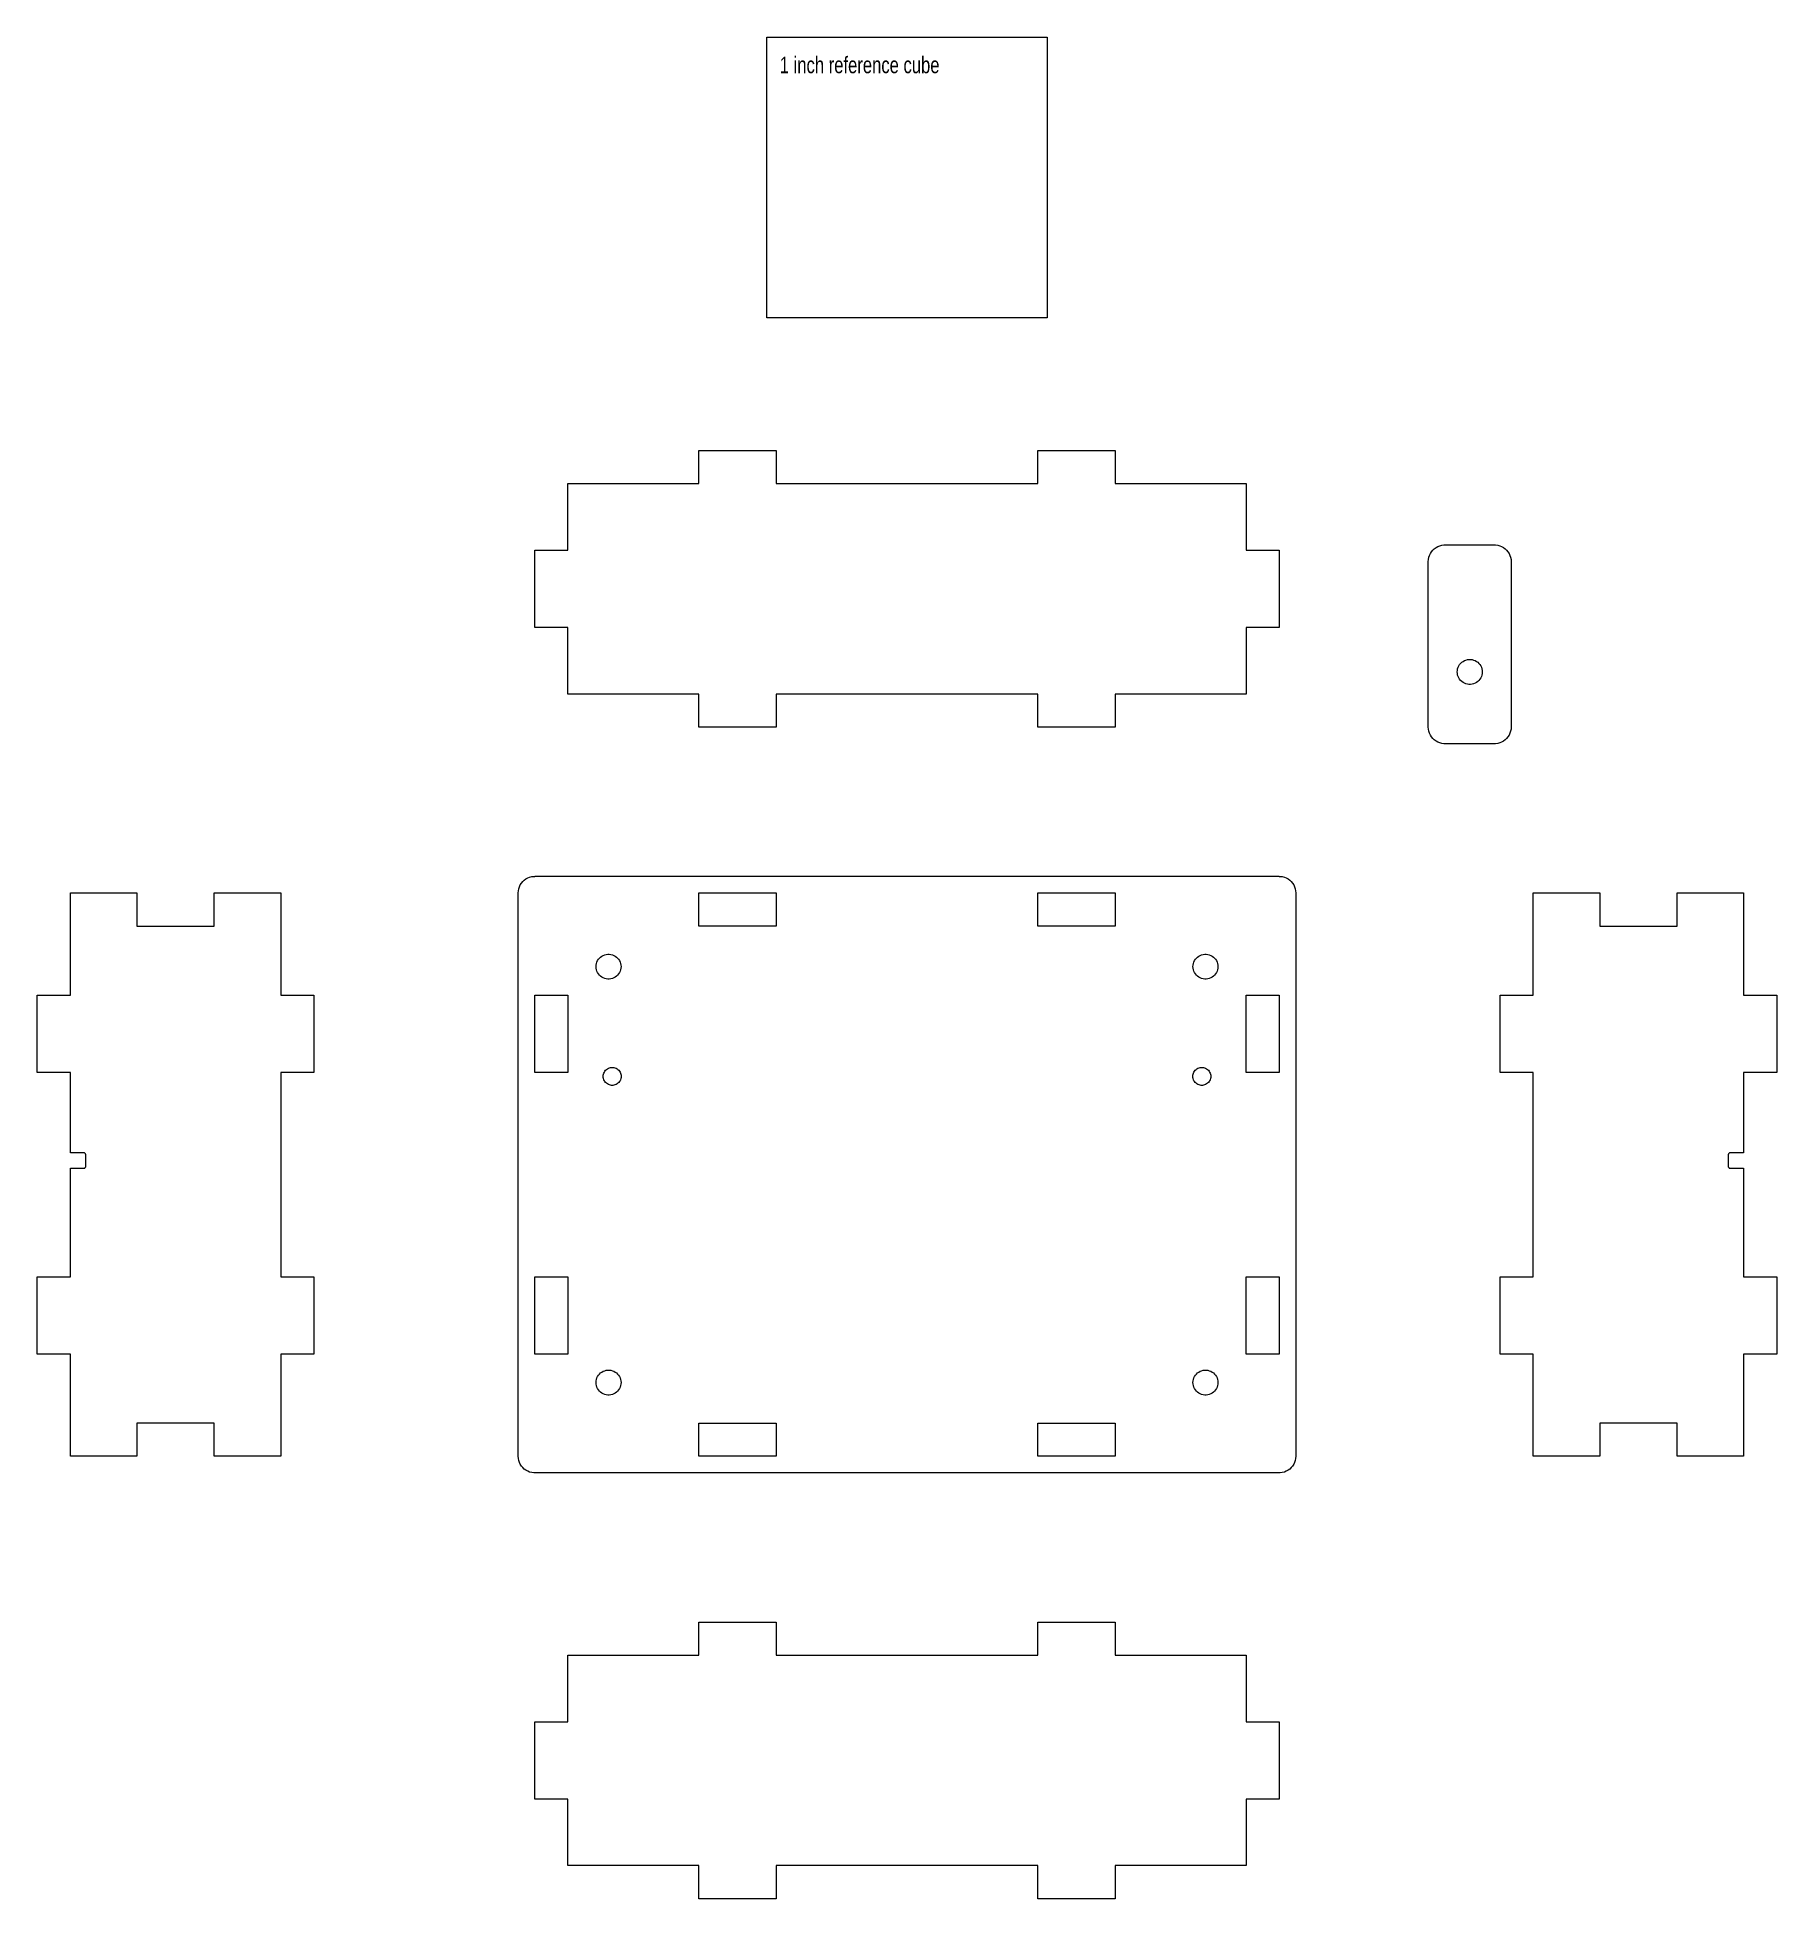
# Model space of a CAD drawing. Header units: millimetres. Extents: x -79 to 79, y -66 to 103.
import ezdxf

# ---------------------------------------------------------------- set-up
doc = ezdxf.new("R2010")
doc.units = ezdxf.units.MM
doc.layers.get('0').update_dxf_attribs({"linetype": 'CONTINUOUS', "lineweight": 0})
doc.styles.get("Standard").update_dxf_attribs({"font": 'txt', "width": 0.75})

msp = doc.modelspace()

# ---------------------------------------------------------------- linework, layer by layer
for p, q in [((-12.7, 77.55), (-12.7, 102.95)), ((-12.7, 102.95), (12.7, 102.95)), ((12.7, 102.95), (12.7, 77.55)), ((12.7, 77.55), (-12.7, 77.55)), ((-18.85, 62.55), (-18.85, 65.55)), ((-18.85, 65.55), (-11.85, 65.55)), ((-11.85, 65.55), (-11.85, 62.55)), ((11.85, 62.55), (11.85, 65.55)), ((11.85, 65.55), (18.85, 65.55)), ((18.85, 65.55), (18.85, 62.55)), ((-30.7, 56.525), (-30.7, 62.55)), ((-30.7, 62.55), (-18.85, 62.55)), ((-11.85, 62.55), (11.85, 62.55)), ((18.85, 62.55), (30.7, 62.55)), ((30.7, 62.55), (30.7, 56.525)), ((-33.7, 49.525), (-33.7, 56.525)), ((-33.7, 56.525), (-30.7, 56.525)), ((30.7, 56.525), (33.7, 56.525)), ((33.7, 56.525), (33.7, 49.525)), ((47.2, 55.5), (47.212, 55.688)), ((47.212, 55.688), (47.247, 55.873)), ((47.247, 55.873), (47.305, 56.052)), ((47.305, 56.052), (47.386, 56.223)), ((47.386, 56.223), (47.486, 56.382)), ((47.486, 56.382), (47.607, 56.527)), ((47.607, 56.527), (47.744, 56.656)), ((47.744, 56.656), (47.896, 56.766)), ((47.896, 56.766), (48.061, 56.857)), ((48.061, 56.857), (48.236, 56.927)), ((48.236, 56.927), (48.419, 56.973)), ((48.419, 56.973), (48.606, 56.997)), ((48.606, 56.997), (48.7, 56.997)), ((48.7, 56.997), (48.7, 57)), ((48.7, 57), (53.2, 57)), ((53.2, 57), (53.2, 56.997)), ((53.2, 56.997), (53.294, 56.997)), ((53.294, 56.997), (53.481, 56.973)), ((53.481, 56.973), (53.664, 56.927)), ((53.664, 56.927), (53.839, 56.857)), ((53.839, 56.857), (54.004, 56.766)), ((54.004, 56.766), (54.156, 56.656)), ((54.156, 56.656), (54.293, 56.527)), ((54.293, 56.527), (54.414, 56.382)), ((54.414, 56.382), (54.514, 56.223)), ((54.514, 56.223), (54.595, 56.052)), ((54.595, 56.052), (54.653, 55.873)), ((54.653, 55.873), (54.688, 55.688)), ((54.688, 55.688), (54.7, 55.5)), ((47.2, 40.5), (47.2, 55.5)), ((54.7, 55.5), (54.7, 40.5)), ((-30.7, 49.525), (-33.7, 49.525)), ((-30.7, 43.5), (-30.7, 49.525)), ((33.7, 49.525), (30.7, 49.525)), ((30.7, 49.525), (30.7, 43.5)), ((49.82, 45.5), (49.829, 45.642)), ((49.829, 45.358), (49.82, 45.5)), ((49.829, 45.642), (49.855, 45.781)), ((49.855, 45.781), (49.899, 45.916)), ((49.899, 45.916), (49.96, 46.045)), ((49.96, 46.045), (50.036, 46.164)), ((50.036, 46.164), (50.126, 46.274)), ((50.126, 46.274), (50.23, 46.371)), ((50.23, 46.371), (50.344, 46.454)), ((50.344, 46.454), (50.469, 46.523)), ((50.469, 46.523), (50.601, 46.575)), ((50.601, 46.575), (50.738, 46.61)), ((50.738, 46.61), (50.879, 46.628)), ((50.879, 46.628), (51.021, 46.628)), ((51.021, 46.628), (51.162, 46.61)), ((51.162, 46.61), (51.299, 46.575)), ((51.299, 46.575), (51.431, 46.523)), ((51.431, 46.523), (51.556, 46.454)), ((51.556, 46.454), (51.67, 46.371)), ((51.67, 46.371), (51.774, 46.274)), ((51.774, 46.274), (51.864, 46.164)), ((51.864, 46.164), (51.94, 46.045)), ((51.94, 46.045), (52.001, 45.916)), ((52.001, 45.916), (52.045, 45.781)), ((52.045, 45.781), (52.071, 45.642)), ((52.071, 45.642), (52.08, 45.5)), ((52.08, 45.5), (52.071, 45.358)), ((49.855, 45.219), (49.829, 45.358)), ((49.899, 45.084), (49.855, 45.219)), ((49.96, 44.955), (49.899, 45.084)), ((50.036, 44.836), (49.96, 44.955)), ((50.126, 44.726), (50.036, 44.836)), ((50.23, 44.629), (50.126, 44.726)), ((50.344, 44.546), (50.23, 44.629)), ((50.469, 44.477), (50.344, 44.546)), ((50.601, 44.425), (50.469, 44.477)), ((50.738, 44.39), (50.601, 44.425)), ((50.879, 44.372), (50.738, 44.39)), ((51.021, 44.372), (50.879, 44.372)), ((51.162, 44.39), (51.021, 44.372)), ((51.299, 44.425), (51.162, 44.39)), ((51.431, 44.477), (51.299, 44.425)), ((51.556, 44.546), (51.431, 44.477)), ((51.67, 44.629), (51.556, 44.546)), ((51.774, 44.726), (51.67, 44.629)), ((51.864, 44.836), (51.774, 44.726)), ((51.94, 44.955), (51.864, 44.836)), ((52.001, 45.084), (51.94, 44.955)), ((52.045, 45.219), (52.001, 45.084)), ((52.071, 45.358), (52.045, 45.219)), ((-18.85, 43.5), (-30.7, 43.5)), ((-18.85, 40.5), (-18.85, 43.5)), ((11.85, 43.5), (-11.85, 43.5)), ((-11.85, 43.5), (-11.85, 40.5)), ((11.85, 40.5), (11.85, 43.5)), ((30.7, 43.5), (18.85, 43.5)), ((18.85, 43.5), (18.85, 40.5)), ((-11.85, 40.5), (-18.85, 40.5)), ((18.85, 40.5), (11.85, 40.5)), ((47.212, 40.312), (47.2, 40.5)), ((54.7, 40.5), (54.688, 40.312)), ((47.247, 40.127), (47.212, 40.312)), ((47.305, 39.948), (47.247, 40.127)), ((47.386, 39.777), (47.305, 39.948)), ((47.486, 39.618), (47.386, 39.777)), ((47.607, 39.473), (47.486, 39.618)), ((47.744, 39.344), (47.607, 39.473)), ((47.896, 39.234), (47.744, 39.344)), ((48.061, 39.143), (47.896, 39.234)), ((48.236, 39.073), (48.061, 39.143)), ((48.419, 39.027), (48.236, 39.073)), ((48.606, 39.003), (48.419, 39.027)), ((48.7, 39.003), (48.606, 39.003)), ((48.7, 39), (48.7, 39.003)), ((53.2, 39), (48.7, 39)), ((53.294, 39.003), (53.2, 39.003)), ((53.2, 39.003), (53.2, 39)), ((53.481, 39.027), (53.294, 39.003)), ((53.664, 39.073), (53.481, 39.027)), ((53.839, 39.143), (53.664, 39.073)), ((54.004, 39.234), (53.839, 39.143)), ((54.156, 39.344), (54.004, 39.234)), ((54.293, 39.473), (54.156, 39.344)), ((54.414, 39.618), (54.293, 39.473)), ((54.514, 39.777), (54.414, 39.618)), ((54.595, 39.948), (54.514, 39.777)), ((54.653, 40.127), (54.595, 39.948)), ((54.688, 40.312), (54.653, 40.127)), ((-34.164, 26.927), (-33.981, 26.973)), ((-33.981, 26.973), (-33.794, 26.997)), ((-33.794, 26.997), (-33.7, 26.997)), ((-33.7, 26.997), (-33.7, 27)), ((-33.7, 27), (33.7, 27)), ((33.7, 27), (33.7, 26.997)), ((33.7, 26.997), (33.794, 26.997)), ((33.794, 26.997), (33.981, 26.973)), ((33.981, 26.973), (34.164, 26.927)), ((-75.75, 16.25), (-75.75, 25.5)), ((-75.75, 25.5), (-69.725, 25.5)), ((-69.725, 25.5), (-69.725, 22.5)), ((-62.725, 22.5), (-62.725, 25.5)), ((-62.725, 25.5), (-56.7, 25.5)), ((-56.7, 25.5), (-56.7, 16.25)), ((-35.2, 25.5), (-35.188, 25.688)), ((-35.2, -25.5), (-35.2, 25.5)), ((-35.188, 25.688), (-35.153, 25.873)), ((-35.153, 25.873), (-35.095, 26.052)), ((-35.095, 26.052), (-35.014, 26.223)), ((-35.014, 26.223), (-34.914, 26.382)), ((-34.914, 26.382), (-34.793, 26.527)), ((-34.793, 26.527), (-34.656, 26.656)), ((-34.656, 26.656), (-34.504, 26.766)), ((-34.504, 26.766), (-34.339, 26.857)), ((-34.339, 26.857), (-34.164, 26.927)), ((-18.85, 22.5), (-18.85, 25.5)), ((-18.85, 25.5), (-11.85, 25.5)), ((-11.85, 25.5), (-11.85, 22.5)), ((11.85, 22.5), (11.85, 25.5)), ((11.85, 25.5), (18.85, 25.5)), ((18.85, 25.5), (18.85, 22.5)), ((34.164, 26.927), (34.339, 26.857)), ((34.339, 26.857), (34.504, 26.766)), ((34.504, 26.766), (34.656, 26.656)), ((34.656, 26.656), (34.793, 26.527)), ((34.793, 26.527), (34.914, 26.382)), ((34.914, 26.382), (35.014, 26.223)), ((35.014, 26.223), (35.095, 26.052)), ((35.095, 26.052), (35.153, 25.873)), ((35.153, 25.873), (35.188, 25.688)), ((35.188, 25.688), (35.2, 25.5)), ((35.2, 25.5), (35.2, -25.5)), ((56.7, 16.25), (56.7, 25.5)), ((56.7, 25.5), (62.725, 25.5)), ((62.725, 25.5), (62.725, 22.5)), ((69.725, 22.5), (69.725, 25.5)), ((69.725, 25.5), (75.75, 25.5)), ((75.75, 25.5), (75.75, 16.25)), ((-69.725, 22.5), (-62.725, 22.5)), ((-11.85, 22.5), (-18.85, 22.5)), ((18.85, 22.5), (11.85, 22.5)), ((62.725, 22.5), (69.725, 22.5)), ((-28.154, 18.823), (-28.145, 18.965)), ((-28.145, 18.682), (-28.154, 18.823)), ((-28.145, 18.965), (-28.118, 19.104)), ((-28.118, 18.542), (-28.145, 18.682)), ((-28.118, 19.104), (-28.074, 19.239)), ((-28.074, 18.407), (-28.118, 18.542)), ((-28.074, 19.239), (-28.014, 19.368)), ((-28.014, 19.368), (-27.938, 19.488)), ((-27.938, 19.488), (-27.847, 19.597)), ((-27.847, 19.597), (-27.744, 19.694)), ((-27.744, 19.694), (-27.629, 19.778)), ((-27.629, 19.778), (-27.505, 19.846)), ((-27.505, 19.846), (-27.373, 19.898)), ((-27.373, 19.898), (-27.235, 19.934)), ((-27.235, 19.934), (-27.094, 19.951)), ((-27.094, 19.951), (-26.952, 19.951)), ((-26.952, 19.951), (-26.812, 19.934)), ((-26.812, 19.934), (-26.674, 19.898)), ((-26.674, 19.898), (-26.542, 19.846)), ((-26.542, 19.846), (-26.418, 19.778)), ((-26.418, 19.778), (-26.303, 19.694)), ((-26.303, 19.694), (-26.199, 19.597)), ((-26.199, 19.597), (-26.109, 19.488)), ((-26.109, 19.488), (-26.033, 19.368)), ((-26.033, 19.368), (-25.972, 19.239)), ((-25.972, 19.239), (-25.929, 19.104)), ((-25.929, 18.542), (-25.972, 18.407)), ((-25.929, 19.104), (-25.902, 18.965)), ((-25.902, 18.682), (-25.929, 18.542)), ((-25.902, 18.965), (-25.893, 18.823)), ((-25.893, 18.823), (-25.902, 18.682)), ((25.893, 18.823), (25.902, 18.965)), ((25.902, 18.682), (25.893, 18.823)), ((25.902, 18.965), (25.929, 19.104)), ((25.929, 18.542), (25.902, 18.682)), ((25.929, 19.104), (25.972, 19.239)), ((25.972, 18.407), (25.929, 18.542)), ((25.972, 19.239), (26.033, 19.368)), ((26.033, 19.368), (26.109, 19.488)), ((26.109, 19.488), (26.199, 19.597)), ((26.199, 19.597), (26.303, 19.694)), ((26.303, 19.694), (26.418, 19.778)), ((26.418, 19.778), (26.542, 19.846)), ((26.542, 19.846), (26.674, 19.898)), ((26.674, 19.898), (26.812, 19.934)), ((26.812, 19.934), (26.952, 19.951)), ((26.952, 19.951), (27.094, 19.951)), ((27.094, 19.951), (27.235, 19.934)), ((27.235, 19.934), (27.373, 19.898)), ((27.373, 19.898), (27.505, 19.846)), ((27.505, 19.846), (27.629, 19.778)), ((27.629, 19.778), (27.744, 19.694)), ((27.744, 19.694), (27.847, 19.597)), ((27.847, 19.597), (27.938, 19.488)), ((27.938, 19.488), (28.014, 19.368)), ((28.014, 19.368), (28.074, 19.239)), ((28.074, 19.239), (28.118, 19.104)), ((28.118, 18.542), (28.074, 18.407)), ((28.118, 19.104), (28.145, 18.965)), ((28.145, 18.682), (28.118, 18.542)), ((28.145, 18.965), (28.154, 18.823)), ((28.154, 18.823), (28.145, 18.682)), ((-28.014, 18.279), (-28.074, 18.407)), ((-27.938, 18.159), (-28.014, 18.279)), ((-27.847, 18.05), (-27.938, 18.159)), ((-27.744, 17.952), (-27.847, 18.05)), ((-27.629, 17.869), (-27.744, 17.952)), ((-27.505, 17.801), (-27.629, 17.869)), ((-27.373, 17.748), (-27.505, 17.801)), ((-27.235, 17.713), (-27.373, 17.748)), ((-27.094, 17.695), (-27.235, 17.713)), ((-26.952, 17.695), (-27.094, 17.695)), ((-26.812, 17.713), (-26.952, 17.695)), ((-26.674, 17.748), (-26.812, 17.713)), ((-26.542, 17.801), (-26.674, 17.748)), ((-26.418, 17.869), (-26.542, 17.801)), ((-26.303, 17.952), (-26.418, 17.869)), ((-26.199, 18.05), (-26.303, 17.952)), ((-26.109, 18.159), (-26.199, 18.05)), ((-26.033, 18.279), (-26.109, 18.159)), ((-25.972, 18.407), (-26.033, 18.279)), ((26.033, 18.279), (25.972, 18.407)), ((26.109, 18.159), (26.033, 18.279)), ((26.199, 18.05), (26.109, 18.159)), ((26.303, 17.952), (26.199, 18.05)), ((26.418, 17.869), (26.303, 17.952)), ((26.542, 17.801), (26.418, 17.869)), ((26.674, 17.748), (26.542, 17.801)), ((26.812, 17.713), (26.674, 17.748)), ((26.952, 17.695), (26.812, 17.713)), ((27.094, 17.695), (26.952, 17.695)), ((27.235, 17.713), (27.094, 17.695)), ((27.373, 17.748), (27.235, 17.713)), ((27.505, 17.801), (27.373, 17.748)), ((27.629, 17.869), (27.505, 17.801)), ((27.744, 17.952), (27.629, 17.869)), ((27.847, 18.05), (27.744, 17.952)), ((27.938, 18.159), (27.847, 18.05)), ((28.014, 18.279), (27.938, 18.159)), ((28.074, 18.407), (28.014, 18.279)), ((-78.75, 9.25), (-78.75, 16.25)), ((-78.75, 16.25), (-75.75, 16.25)), ((-56.7, 16.25), (-53.7, 16.25)), ((-53.7, 16.25), (-53.7, 9.25)), ((-33.7, 9.25), (-33.7, 16.25)), ((-33.7, 16.25), (-30.7, 16.25)), ((-30.7, 16.25), (-30.7, 9.25)), ((30.7, 9.25), (30.7, 16.25)), ((30.7, 16.25), (33.7, 16.25)), ((33.7, 16.25), (33.7, 9.25)), ((53.7, 9.25), (53.7, 16.25)), ((53.7, 16.25), (56.7, 16.25)), ((75.75, 16.25), (78.75, 16.25)), ((78.75, 16.25), (78.75, 9.25)), ((-75.75, 9.25), (-78.75, 9.25)), ((-75.75, 1.97), (-75.75, 9.25)), ((-53.7, 9.25), (-56.7, 9.25)), ((-56.7, 9.25), (-56.7, -9.25)), ((-30.7, 9.25), (-33.7, 9.25)), ((-27.504, 8.89), (-27.498, 8.992)), ((-27.498, 8.788), (-27.504, 8.89)), ((-27.498, 8.992), (-27.478, 9.092)), ((-27.478, 8.688), (-27.498, 8.788)), ((-27.478, 9.092), (-27.447, 9.19)), ((-27.447, 8.59), (-27.478, 8.688)), ((-27.447, 9.19), (-27.403, 9.282)), ((-27.403, 8.498), (-27.447, 8.59)), ((-27.403, 9.282), (-27.349, 9.368)), ((-27.349, 8.412), (-27.403, 8.498)), ((-27.349, 9.368), (-27.283, 9.447)), ((-27.283, 9.447), (-27.209, 9.517)), ((-27.209, 9.517), (-27.126, 9.577)), ((-27.126, 9.577), (-27.037, 9.627)), ((-27.037, 9.627), (-26.942, 9.664)), ((-26.942, 9.664), (-26.843, 9.69)), ((-26.843, 9.69), (-26.741, 9.702)), ((-26.741, 9.702), (-26.639, 9.702)), ((-26.639, 9.702), (-26.537, 9.69)), ((-26.537, 9.69), (-26.438, 9.664)), ((-26.438, 9.664), (-26.343, 9.627)), ((-26.343, 9.627), (-26.254, 9.577)), ((-26.254, 9.577), (-26.171, 9.517)), ((-26.171, 9.517), (-26.097, 9.447)), ((-26.097, 9.447), (-26.031, 9.368)), ((-26.031, 9.368), (-25.977, 9.282)), ((-25.977, 8.498), (-26.031, 8.412)), ((-25.977, 9.282), (-25.933, 9.19)), ((-25.933, 8.59), (-25.977, 8.498)), ((-25.933, 9.19), (-25.902, 9.092)), ((-25.902, 8.688), (-25.933, 8.59)), ((-25.902, 9.092), (-25.882, 8.992)), ((-25.882, 8.788), (-25.902, 8.688)), ((-25.882, 8.992), (-25.876, 8.89)), ((-25.876, 8.89), (-25.882, 8.788)), ((25.876, 8.89), (25.882, 8.992)), ((25.882, 8.788), (25.876, 8.89)), ((25.882, 8.992), (25.902, 9.092)), ((25.902, 8.688), (25.882, 8.788)), ((25.902, 9.092), (25.933, 9.19)), ((25.933, 8.59), (25.902, 8.688)), ((25.933, 9.19), (25.977, 9.282)), ((25.977, 8.498), (25.933, 8.59)), ((25.977, 9.282), (26.031, 9.368)), ((26.031, 8.412), (25.977, 8.498)), ((26.031, 9.368), (26.097, 9.447)), ((26.097, 9.447), (26.171, 9.517)), ((26.171, 9.517), (26.254, 9.577)), ((26.254, 9.577), (26.343, 9.627)), ((26.343, 9.627), (26.438, 9.664)), ((26.438, 9.664), (26.537, 9.69)), ((26.537, 9.69), (26.639, 9.702)), ((26.639, 9.702), (26.741, 9.702)), ((26.741, 9.702), (26.843, 9.69)), ((26.843, 9.69), (26.942, 9.664)), ((26.942, 9.664), (27.037, 9.627)), ((27.037, 9.627), (27.126, 9.577)), ((27.126, 9.577), (27.209, 9.517)), ((27.209, 9.517), (27.283, 9.447)), ((27.283, 9.447), (27.349, 9.368)), ((27.349, 9.368), (27.403, 9.282)), ((27.403, 8.498), (27.349, 8.412)), ((27.403, 9.282), (27.447, 9.19)), ((27.447, 8.59), (27.403, 8.498)), ((27.447, 9.19), (27.478, 9.092)), ((27.478, 8.688), (27.447, 8.59)), ((27.478, 9.092), (27.498, 8.992)), ((27.498, 8.788), (27.478, 8.688)), ((27.498, 8.992), (27.504, 8.89)), ((27.504, 8.89), (27.498, 8.788)), ((33.7, 9.25), (30.7, 9.25)), ((56.7, 9.25), (53.7, 9.25)), ((56.7, -9.25), (56.7, 9.25)), ((78.75, 9.25), (75.75, 9.25)), ((75.75, 9.25), (75.75, 1.97)), ((-27.283, 8.333), (-27.349, 8.412)), ((-27.209, 8.263), (-27.283, 8.333)), ((-27.126, 8.203), (-27.209, 8.263)), ((-27.037, 8.153), (-27.126, 8.203)), ((-26.942, 8.116), (-27.037, 8.153)), ((-26.843, 8.09), (-26.942, 8.116)), ((-26.741, 8.078), (-26.843, 8.09)), ((-26.639, 8.078), (-26.741, 8.078)), ((-26.537, 8.09), (-26.639, 8.078)), ((-26.438, 8.116), (-26.537, 8.09)), ((-26.343, 8.153), (-26.438, 8.116)), ((-26.254, 8.203), (-26.343, 8.153)), ((-26.171, 8.263), (-26.254, 8.203)), ((-26.097, 8.333), (-26.171, 8.263)), ((-26.031, 8.412), (-26.097, 8.333)), ((26.097, 8.333), (26.031, 8.412)), ((26.171, 8.263), (26.097, 8.333)), ((26.254, 8.203), (26.171, 8.263)), ((26.343, 8.153), (26.254, 8.203)), ((26.438, 8.116), (26.343, 8.153)), ((26.537, 8.09), (26.438, 8.116)), ((26.639, 8.078), (26.537, 8.09)), ((26.741, 8.078), (26.639, 8.078)), ((26.843, 8.09), (26.741, 8.078)), ((26.942, 8.116), (26.843, 8.09)), ((27.037, 8.153), (26.942, 8.116)), ((27.126, 8.203), (27.037, 8.153)), ((27.209, 8.263), (27.126, 8.203)), ((27.283, 8.333), (27.209, 8.263)), ((27.349, 8.412), (27.283, 8.333)), ((-74.55, 1.97), (-75.75, 1.97)), ((-74.525, 1.968), (-74.55, 1.97)), ((-74.5, 1.964), (-74.525, 1.968)), ((-74.476, 1.956), (-74.5, 1.964)), ((-74.454, 1.945), (-74.476, 1.956)), ((-74.432, 1.932), (-74.454, 1.945)), ((-74.413, 1.916), (-74.432, 1.932)), ((-74.396, 1.897), (-74.413, 1.916)), ((-74.381, 1.877), (-74.396, 1.897)), ((-74.369, 1.855), (-74.381, 1.877)), ((-74.36, 1.832), (-74.369, 1.855)), ((-74.354, 1.807), (-74.36, 1.832)), ((-74.35, 1.783), (-74.354, 1.807)), ((-74.35, 0.757), (-74.35, 1.783)), ((74.354, 1.807), (74.35, 1.783)), ((74.35, 1.783), (74.35, 0.757)), ((74.36, 1.832), (74.354, 1.807)), ((74.369, 1.855), (74.36, 1.832)), ((74.381, 1.877), (74.369, 1.855)), ((74.396, 1.897), (74.381, 1.877)), ((74.413, 1.916), (74.396, 1.897)), ((74.432, 1.932), (74.413, 1.916)), ((74.454, 1.945), (74.432, 1.932)), ((74.476, 1.956), (74.454, 1.945)), ((74.5, 1.964), (74.476, 1.956)), ((74.525, 1.968), (74.5, 1.964)), ((74.55, 1.97), (74.525, 1.968)), ((75.75, 1.97), (74.55, 1.97)), ((-75.75, -9.25), (-75.75, 0.57)), ((-75.75, 0.57), (-74.55, 0.57)), ((-74.55, 0.57), (-74.525, 0.572)), ((-74.525, 0.572), (-74.5, 0.576)), ((-74.5, 0.576), (-74.476, 0.584)), ((-74.476, 0.584), (-74.454, 0.595)), ((-74.454, 0.595), (-74.432, 0.608)), ((-74.432, 0.608), (-74.413, 0.624)), ((-74.413, 0.624), (-74.396, 0.643)), ((-74.396, 0.643), (-74.381, 0.663)), ((-74.381, 0.663), (-74.369, 0.685)), ((-74.369, 0.685), (-74.36, 0.708)), ((-74.36, 0.708), (-74.354, 0.733)), ((-74.354, 0.733), (-74.35, 0.757)), ((74.35, 0.757), (74.354, 0.733)), ((74.354, 0.733), (74.36, 0.708)), ((74.36, 0.708), (74.369, 0.685)), ((74.369, 0.685), (74.381, 0.663)), ((74.381, 0.663), (74.396, 0.643)), ((74.396, 0.643), (74.413, 0.624)), ((74.413, 0.624), (74.432, 0.608)), ((74.432, 0.608), (74.454, 0.595)), ((74.454, 0.595), (74.476, 0.584)), ((74.476, 0.584), (74.5, 0.576)), ((74.5, 0.576), (74.525, 0.572)), ((74.525, 0.572), (74.55, 0.57)), ((74.55, 0.57), (75.75, 0.57)), ((75.75, 0.57), (75.75, -9.25)), ((-78.75, -16.25), (-78.75, -9.25)), ((-78.75, -9.25), (-75.75, -9.25)), ((-56.7, -9.25), (-53.7, -9.25)), ((-53.7, -9.25), (-53.7, -16.25)), ((-33.7, -16.25), (-33.7, -9.25)), ((-33.7, -9.25), (-30.7, -9.25)), ((-30.7, -9.25), (-30.7, -16.25)), ((30.7, -16.25), (30.7, -9.25)), ((30.7, -9.25), (33.7, -9.25)), ((33.7, -9.25), (33.7, -16.25)), ((53.7, -16.25), (53.7, -9.25)), ((53.7, -9.25), (56.7, -9.25)), ((75.75, -9.25), (78.75, -9.25)), ((78.75, -9.25), (78.75, -16.25)), ((-75.75, -16.25), (-78.75, -16.25)), ((-75.75, -25.5), (-75.75, -16.25)), ((-53.7, -16.25), (-56.7, -16.25)), ((-56.7, -16.25), (-56.7, -25.5)), ((-30.7, -16.25), (-33.7, -16.25)), ((33.7, -16.25), (30.7, -16.25)), ((56.7, -16.25), (53.7, -16.25)), ((56.7, -25.5), (56.7, -16.25)), ((78.75, -16.25), (75.75, -16.25)), ((75.75, -16.25), (75.75, -25.5)), ((-28.118, -18.542), (-28.074, -18.407)), ((-28.074, -18.407), (-28.014, -18.279)), ((-28.014, -18.279), (-27.938, -18.159)), ((-27.938, -18.159), (-27.847, -18.05)), ((-27.847, -18.05), (-27.744, -17.952)), ((-27.744, -17.952), (-27.629, -17.869)), ((-27.629, -17.869), (-27.505, -17.801)), ((-27.505, -17.801), (-27.373, -17.748)), ((-27.373, -17.748), (-27.235, -17.713)), ((-27.235, -17.713), (-27.094, -17.695)), ((-27.094, -17.695), (-26.952, -17.695)), ((-26.952, -17.695), (-26.812, -17.713)), ((-26.812, -17.713), (-26.674, -17.748)), ((-26.674, -17.748), (-26.542, -17.801)), ((-26.542, -17.801), (-26.418, -17.869)), ((-26.418, -17.869), (-26.303, -17.952)), ((-26.303, -17.952), (-26.199, -18.05)), ((-26.199, -18.05), (-26.109, -18.159)), ((-26.109, -18.159), (-26.033, -18.279)), ((-26.033, -18.279), (-25.972, -18.407)), ((-25.972, -18.407), (-25.929, -18.542)), ((25.929, -18.542), (25.972, -18.407)), ((25.972, -18.407), (26.033, -18.279)), ((26.033, -18.279), (26.109, -18.159)), ((26.109, -18.159), (26.199, -18.05)), ((26.199, -18.05), (26.303, -17.952)), ((26.303, -17.952), (26.418, -17.869)), ((26.418, -17.869), (26.542, -17.801)), ((26.542, -17.801), (26.674, -17.748)), ((26.674, -17.748), (26.812, -17.713)), ((26.812, -17.713), (26.952, -17.695)), ((26.952, -17.695), (27.094, -17.695)), ((27.094, -17.695), (27.235, -17.713)), ((27.235, -17.713), (27.373, -17.748)), ((27.373, -17.748), (27.505, -17.801)), ((27.505, -17.801), (27.629, -17.869)), ((27.629, -17.869), (27.744, -17.952)), ((27.744, -17.952), (27.847, -18.05)), ((27.847, -18.05), (27.938, -18.159)), ((27.938, -18.159), (28.014, -18.279)), ((28.014, -18.279), (28.074, -18.407)), ((28.074, -18.407), (28.118, -18.542)), ((-28.154, -18.823), (-28.145, -18.682)), ((-28.145, -18.965), (-28.154, -18.823)), ((-28.145, -18.682), (-28.118, -18.542)), ((-28.118, -19.104), (-28.145, -18.965)), ((-28.074, -19.239), (-28.118, -19.104)), ((-28.014, -19.368), (-28.074, -19.239)), ((-27.938, -19.488), (-28.014, -19.368)), ((-27.847, -19.597), (-27.938, -19.488)), ((-27.744, -19.694), (-27.847, -19.597)), ((-27.629, -19.778), (-27.744, -19.694)), ((-27.505, -19.846), (-27.629, -19.778)), ((-27.373, -19.898), (-27.505, -19.846)), ((-27.235, -19.934), (-27.373, -19.898)), ((-27.094, -19.951), (-27.235, -19.934)), ((-26.952, -19.951), (-27.094, -19.951)), ((-26.812, -19.934), (-26.952, -19.951)), ((-26.674, -19.898), (-26.812, -19.934)), ((-26.542, -19.846), (-26.674, -19.898)), ((-26.418, -19.778), (-26.542, -19.846)), ((-26.303, -19.694), (-26.418, -19.778)), ((-26.199, -19.597), (-26.303, -19.694)), ((-26.109, -19.488), (-26.199, -19.597)), ((-26.033, -19.368), (-26.109, -19.488)), ((-25.972, -19.239), (-26.033, -19.368)), ((-25.929, -19.104), (-25.972, -19.239)), ((-25.929, -18.542), (-25.902, -18.682)), ((-25.902, -18.965), (-25.929, -19.104)), ((-25.902, -18.682), (-25.893, -18.823)), ((-25.893, -18.823), (-25.902, -18.965)), ((25.893, -18.823), (25.902, -18.682)), ((25.902, -18.965), (25.893, -18.823)), ((25.902, -18.682), (25.929, -18.542)), ((25.929, -19.104), (25.902, -18.965)), ((25.972, -19.239), (25.929, -19.104)), ((26.033, -19.368), (25.972, -19.239)), ((26.109, -19.488), (26.033, -19.368)), ((26.199, -19.597), (26.109, -19.488)), ((26.303, -19.694), (26.199, -19.597)), ((26.418, -19.778), (26.303, -19.694)), ((26.542, -19.846), (26.418, -19.778)), ((26.674, -19.898), (26.542, -19.846)), ((26.812, -19.934), (26.674, -19.898)), ((26.952, -19.951), (26.812, -19.934)), ((27.094, -19.951), (26.952, -19.951)), ((27.235, -19.934), (27.094, -19.951)), ((27.373, -19.898), (27.235, -19.934)), ((27.505, -19.846), (27.373, -19.898)), ((27.629, -19.778), (27.505, -19.846)), ((27.744, -19.694), (27.629, -19.778)), ((27.847, -19.597), (27.744, -19.694)), ((27.938, -19.488), (27.847, -19.597)), ((28.014, -19.368), (27.938, -19.488)), ((28.074, -19.239), (28.014, -19.368)), ((28.118, -19.104), (28.074, -19.239)), ((28.118, -18.542), (28.145, -18.682)), ((28.145, -18.965), (28.118, -19.104)), ((28.145, -18.682), (28.154, -18.823)), ((28.154, -18.823), (28.145, -18.965)), ((-62.725, -22.5), (-69.725, -22.5)), ((-69.725, -22.5), (-69.725, -25.5)), ((-62.725, -25.5), (-62.725, -22.5)), ((-18.85, -25.5), (-18.85, -22.5)), ((-18.85, -22.5), (-11.85, -22.5)), ((-11.85, -22.5), (-11.85, -25.5)), ((11.85, -25.5), (11.85, -22.5)), ((11.85, -22.5), (18.85, -22.5)), ((18.85, -22.5), (18.85, -25.5)), ((69.725, -22.5), (62.725, -22.5)), ((62.725, -22.5), (62.725, -25.5)), ((69.725, -25.5), (69.725, -22.5)), ((-69.725, -25.5), (-75.75, -25.5)), ((-56.7, -25.5), (-62.725, -25.5)), ((-35.188, -25.688), (-35.2, -25.5)), ((-35.153, -25.873), (-35.188, -25.688)), ((-35.095, -26.052), (-35.153, -25.873)), ((-35.014, -26.223), (-35.095, -26.052)), ((-34.914, -26.382), (-35.014, -26.223)), ((-34.793, -26.527), (-34.914, -26.382)), ((-34.656, -26.656), (-34.793, -26.527)), ((-34.504, -26.766), (-34.656, -26.656)), ((-34.339, -26.857), (-34.504, -26.766)), ((-34.164, -26.927), (-34.339, -26.857)), ((-33.981, -26.973), (-34.164, -26.927)), ((-11.85, -25.5), (-18.85, -25.5)), ((18.85, -25.5), (11.85, -25.5)), ((34.164, -26.927), (33.981, -26.973)), ((34.339, -26.857), (34.164, -26.927)), ((34.504, -26.766), (34.339, -26.857)), ((34.656, -26.656), (34.504, -26.766)), ((34.793, -26.527), (34.656, -26.656)), ((34.914, -26.382), (34.793, -26.527)), ((35.014, -26.223), (34.914, -26.382)), ((35.095, -26.052), (35.014, -26.223)), ((35.153, -25.873), (35.095, -26.052)), ((35.188, -25.688), (35.153, -25.873)), ((35.2, -25.5), (35.188, -25.688)), ((62.725, -25.5), (56.7, -25.5)), ((75.75, -25.5), (69.725, -25.5)), ((-33.794, -26.997), (-33.981, -26.973)), ((-33.7, -26.997), (-33.794, -26.997)), ((-33.7, -27), (-33.7, -26.997)), ((33.7, -27), (-33.7, -27)), ((33.794, -26.997), (33.7, -26.997)), ((33.7, -26.997), (33.7, -27)), ((33.981, -26.973), (33.794, -26.997)), ((-18.85, -43.5), (-18.85, -40.5)), ((-18.85, -40.5), (-11.85, -40.5)), ((-11.85, -40.5), (-11.85, -43.5)), ((11.85, -43.5), (11.85, -40.5)), ((11.85, -40.5), (18.85, -40.5)), ((18.85, -40.5), (18.85, -43.5)), ((-30.7, -49.525), (-30.7, -43.5)), ((-30.7, -43.5), (-18.85, -43.5)), ((-11.85, -43.5), (11.85, -43.5)), ((18.85, -43.5), (30.7, -43.5)), ((30.7, -43.5), (30.7, -49.525)), ((-33.7, -56.525), (-33.7, -49.525)), ((-33.7, -49.525), (-30.7, -49.525)), ((30.7, -49.525), (33.7, -49.525)), ((33.7, -49.525), (33.7, -56.525)), ((-30.7, -56.525), (-33.7, -56.525)), ((-30.7, -62.55), (-30.7, -56.525)), ((33.7, -56.525), (30.7, -56.525)), ((30.7, -56.525), (30.7, -62.55)), ((-18.85, -62.55), (-30.7, -62.55)), ((-18.85, -65.55), (-18.85, -62.55)), ((11.85, -62.55), (-11.85, -62.55)), ((-11.85, -62.55), (-11.85, -65.55)), ((11.85, -65.55), (11.85, -62.55)), ((30.7, -62.55), (18.85, -62.55)), ((18.85, -62.55), (18.85, -65.55)), ((-11.85, -65.55), (-18.85, -65.55)), ((18.85, -65.55), (11.85, -65.55))]:
    msp.add_line(p, q)

# ---------------------------------------------------------------- texts
at = {"insert": (-11.523, 101.192), "char_height": 1.5, "width": 100, "attachment_point": 1}
msp.add_mtext('1\\~inch\\~reference\\~cube', dxfattribs=at)

doc.saveas('drawing.dxf')
